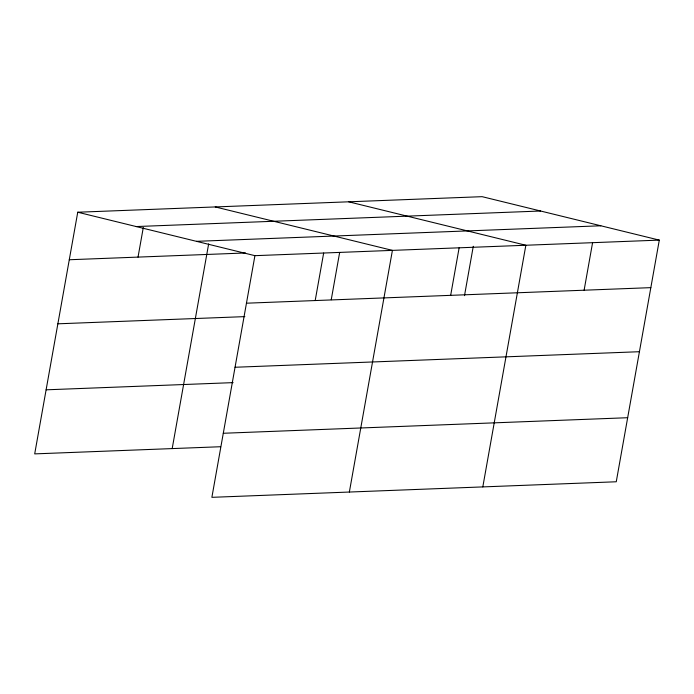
<?xml version="1.0" encoding="UTF-8"?>
<svg xmlns="http://www.w3.org/2000/svg" width="694" height="694" viewBox="0 0 694 694"><rect width="100%" height="100%" fill="white"/><g stroke="black" fill="none" stroke-linecap="round" stroke-linejoin="round"><path stroke-width="1.04" d="M659.3 240.115L254.924 255.67L211.878 497.329L616.255 481.775L659.3 240.115L482.122 196.671L77.745 212.225L34.7 453.885L220.614 446.728M138.028 257.11L143.294 227.537M172.19 448.593L208.651 243.898M315.197 300.554L323.664 253.024M331.238 299.739L339.652 252.486M349.36 492.037L392.414 250.378L215.235 206.933M450.666 295.34L459.133 247.819M464.494 295.661L473.282 246.301M482.807 486.91L525.852 245.251L348.683 201.807M584.114 290.213L592.581 242.683M136.215 226.556L540.591 211.011M196.454 241.33L600.831 225.784M69.279 259.747L245.511 252.972M246.457 303.2L650.833 287.646M57.871 323.812L244.861 316.62M235.04 367.256L639.426 351.711M46.108 389.82L233.106 382.628M223.286 433.264L627.662 417.719M77.745 212.225L254.924 255.67"/></g></svg>
